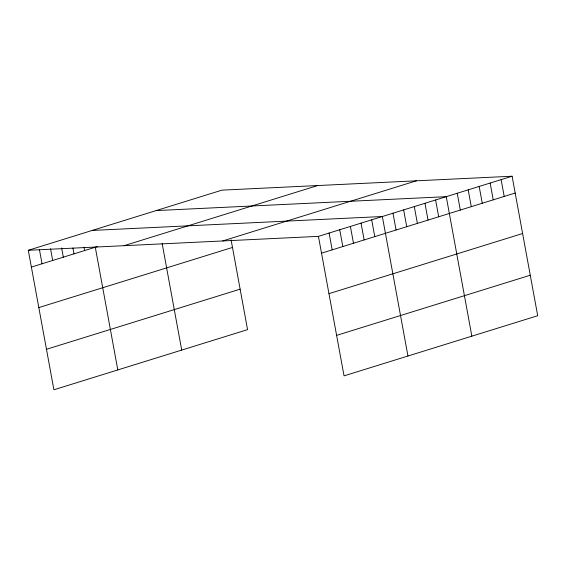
<?xml version="1.0" encoding="UTF-8"?>
<svg xmlns="http://www.w3.org/2000/svg" width="566" height="566" viewBox="0 0 566 566"><rect width="100%" height="100%" fill="white"/><g stroke="black" fill="none" stroke-linecap="round" stroke-linejoin="round"><path stroke-width="0.85" d="M28.3 250.285L221.957 190.141L512.096 176.224L537.7 315.715L344.043 375.859L318.439 236.362L28.3 250.285L53.904 389.776L247.561 329.638L231.084 239.85M31.385 267.088L97.748 246.479M124.046 245.686L317.703 185.549M222.693 240.953L416.35 180.816M38.813 307.579L232.47 247.441M318.439 236.362L512.096 176.224M321.523 253.165L515.18 193.027M46.469 349.293L240.133 289.155M328.952 293.655L522.616 233.517M336.614 335.369L530.271 275.232M156.117 210.587L446.256 196.671L471.853 336.169M92.208 230.433L382.347 216.516L407.952 356.014M501.122 179.627L504.207 196.437M490.149 183.037L493.234 199.848M479.176 186.447L482.26 203.251M468.202 189.851L471.287 206.661M457.229 193.261L460.314 210.071M435.601 199.975L438.685 216.785M424.953 203.286L428.038 220.089M414.298 206.59L417.383 223.4M403.65 209.901L406.735 226.704M392.995 213.205L396.08 230.015M371.692 219.82L374.777 236.63M361.044 223.131L364.129 239.934M350.396 226.435L353.481 243.246M339.741 229.746L342.826 246.55M329.094 233.05L332.178 249.861M162.138 243.422L181.714 350.085M95.293 247.243L117.813 369.931M84.023 247.193L84.638 250.554M72.908 247.979L73.99 253.858M61.644 247.922L63.335 257.169M50.53 248.707L52.688 260.473M39.415 249.493L42.033 263.784"/></g></svg>
